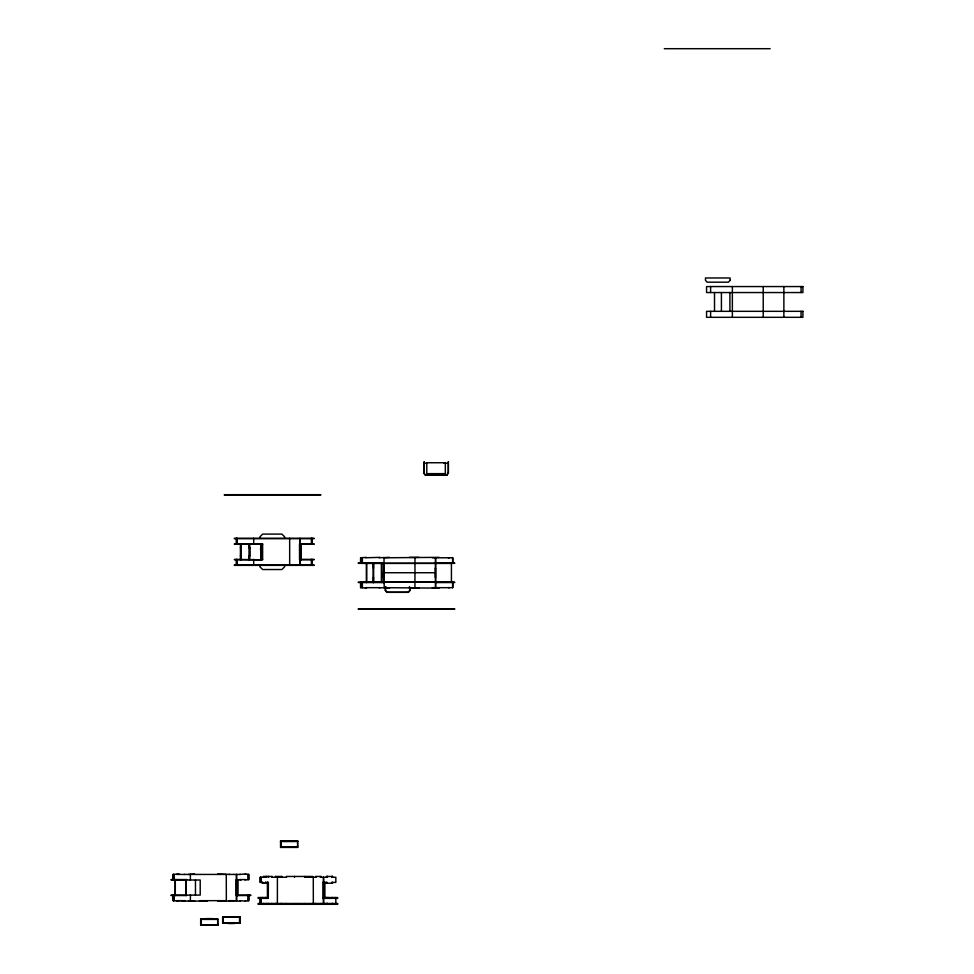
<?xml version="1.0" encoding="UTF-8"?>
<svg xmlns="http://www.w3.org/2000/svg" width="974" height="974" viewBox="0 0 974 974"><rect width="100%" height="100%" fill="white"/><g stroke="black" fill="none" stroke-linecap="round" stroke-linejoin="round"><path stroke-width="1.46" d="M447.906 473.145L446.725 475.166L448.344 473.303L448.344 461.81L448.344 473.303M385.339 590.439L385.765 586.884L385.339 590.439L386.946 592.302L408.301 592.302L409.92 590.439L409.482 586.884L409.92 590.439M385.546 590.682L386.946 592.302M423.763 473.303L424.201 461.81L423.763 473.303L425.382 475.166L446.725 475.166L425.382 475.166L424.201 473.145M664.268 48.7L770.191 48.7M423.763 463.174L426.649 463.174M444.01 463.174L448.344 463.174M224.349 494.682L320.689 494.682M224.349 495.109L320.689 495.109M234.381 538.257L314.091 538.257M234.381 538.695L314.091 538.695M234.417 543.833L262.627 543.833L262.627 559.794L234.417 559.794M314.066 543.833L299.529 543.833L299.529 559.794L314.066 559.794M234.417 544.271L261.495 543.833M262.627 544.271L261.75 543.833M299.943 544.271L314.066 544.271M240.42 547.924L241.053 547.924M249.161 547.924L250.075 547.924M240.42 555.704L241.053 555.704M249.161 555.704L250.075 555.704M380.152 557.347L365.433 557.785M378.862 557.785L389.576 557.347M448.381 557.785L452.837 557.785L452.837 563.349M234.417 559.356L261.495 559.794M262.627 559.356L261.75 559.794M299.943 559.356L314.066 559.356M358.322 562.911L384.194 562.911M435.475 562.911L454.663 562.911M358.322 563.349L454.663 563.349M234.381 564.92L314.091 564.92M234.381 565.358L314.091 565.358M435.634 568.256L435.634 577.205M383.476 572.736L435.208 572.736M358.322 582.123L454.663 582.123M358.322 582.549L384.194 582.549M435.475 582.549L454.663 582.549M378.862 587.675L389.576 588.113M409.482 587.675L418.978 588.113M448.381 587.675L452.837 587.675L452.837 582.123M358.322 608.799L454.663 608.799M358.322 609.237L454.663 609.237M297.423 845.042L297.849 847.417L280.549 847.417L280.549 841.073L297.849 841.073L297.423 843.411M280.549 841.183L286.003 841.183M292.407 841.183L297.849 841.183M280.549 841.512L297.849 841.512M297.849 843.107L297.849 845.505M280.549 846.966L297.849 846.966M194.666 873.995L188.432 874.433M245.582 873.995L239.616 874.433M184.585 874.433L225.7 874.433M229.767 874.433L217.689 873.995M233.833 874.433L240.456 874.433M272.221 876.454L263.43 876.454L263.43 877.27M271.588 877.27L286.478 877.27L286.478 876.454L312.703 876.454L312.703 877.27M320.276 877.27L327.191 877.27L327.191 876.454M277.407 877.27L277.371 904.31M171.095 879.571L186.947 879.571M171.095 880.009L200.206 880.009L200.206 895.094L171.095 895.094M265.293 882.395L268.374 882.395L268.3 898.357L258.098 898.357M322.832 882.395L327.033 882.395M267.485 883.223L268.349 883.223M236.621 895.094L250.744 895.094M171.095 895.532L186.947 895.532M250.744 895.532L236.207 895.532L236.207 879.571L241.114 880.009M258.098 897.541L268.349 897.541M323.624 897.541L337.747 897.541M322.832 898.357L337.747 898.357M194.666 901.096L188.432 900.658M245.582 901.096L239.616 900.658M258.061 903.495L337.771 903.495M258.061 904.31L337.771 904.31M222.669 916.948L239.981 916.948M200.668 919.395L217.981 919.395M217.981 920.99L217.981 923.389M217.543 921.294L217.981 918.957L200.668 918.957L200.668 925.3L204.625 924.862M222.669 922.719L239.981 922.719M217.543 922.926L217.981 925.3L214.024 924.862M222.669 923.048L228.123 923.048M234.527 923.048L239.981 923.048M200.668 924.85L217.981 924.85M200.668 925.166L217.981 925.166M409.701 590.682L408.301 592.302M801.078 286.563L801.078 292.553M801.078 311.327L801.078 317.317M783.875 286.563L783.875 317.317M763.226 286.563L763.226 317.317M732.363 286.563L732.363 317.317M729.903 292.553L729.903 311.327M721.417 292.553L721.417 311.327M714.514 292.553L714.514 311.327M710.606 286.563L710.606 292.553M710.606 311.327L710.606 317.317M452.606 557.785L452.606 562.911M452.606 582.549L452.606 587.675M451.425 563.349L451.425 582.123M451.23 563.349L362.681 563.349M451.23 582.123L362.681 582.123M449.343 557.785L432.322 557.785M449.343 587.675L432.322 587.675M439.128 557.347L384.584 557.785M439.128 588.113L384.584 587.675M435.634 557.785L435.634 587.675M435.475 557.785L435.475 568.256M435.475 577.205L435.475 587.675M435.208 568.256L435.208 577.205M418.978 557.347L409.53 557.347M414.985 557.785L414.936 587.675M407.887 592.302L387.36 592.302M384.121 557.785L383.476 577.314L384.121 577.314L384.194 587.675M383.951 568.146L383.951 577.314M383.768 563.349L383.768 568.146M383.768 577.314L383.768 582.123M383.488 562.911L383.488 582.549M381.662 562.911L381.662 582.549M381.443 563.349L381.443 582.123M380.079 587.675L365.433 587.675M373.614 562.911L373.614 582.549M373.48 562.911L373.48 568.366M373.48 577.107L373.48 582.549M373.176 562.911L373.176 582.549M366.687 562.911L366.687 582.549M366.394 557.347L360.563 557.785L360.563 563.349M366.468 588.113L360.563 587.675L360.563 582.123M366.382 562.911L366.382 582.549M362.365 557.785L362.365 563.349M362.365 582.123L362.365 587.675M360.77 557.785L360.77 562.911M360.77 582.549L360.77 587.675M335.835 897.541L335.835 904.31M335.08 897.541L335.08 898.357M335.08 903.495L335.08 904.31M332.584 877.27L332.511 876.454L326.387 876.454L326.387 877.27M332.584 882.395L332.584 883.223L326.436 883.223L326.436 882.395M332.584 897.541L332.584 898.357M332.584 903.495L332.511 904.31M332.365 876.454L332.365 877.27M332.244 876.454L332.244 877.27M332.231 903.495L332.231 904.31M332.085 876.454L332.085 877.27L335.835 877.27L335.835 882.395L331.72 882.395L331.72 883.223M332 882.395L332.085 883.223M332 897.541L332.085 898.357M332.085 903.495L332.085 904.31M331.72 897.541L331.72 898.357M328.116 897.541L328.116 898.357M327.459 876.454L327.459 877.27M327.459 903.495L327.459 904.31M327.325 903.495L327.325 904.31M327.191 903.495L327.191 904.31M326.874 876.454L326.874 877.27M326.935 882.395L326.935 883.223M326.935 897.541L326.935 898.357M326.874 903.495L326.874 904.31M326.436 897.541L326.436 898.357M326.387 903.495L326.387 904.31M324.89 882.395L324.89 898.357M324.89 903.495L324.89 904.31M324.561 882.395L324.561 883.223L323.952 882.395M324.561 897.541L324.561 898.357M323.952 897.541L323.952 898.357M323.624 877.27L323.624 904.31M323.417 877.27L323.417 903.495M323.295 882.395L323.295 898.357M321.043 877.27L321.043 876.454L315.649 876.454L315.649 877.27M321.043 903.495L321.043 904.31M320.787 876.454L320.787 877.27M320.787 903.495L320.775 904.31M315.917 876.454L315.917 877.27L304.679 877.27L304.679 876.454M315.917 903.495L315.917 904.31M315.649 903.495L315.649 904.31M313.275 877.27L313.348 904.31M312.703 903.495L312.703 904.31M312.155 538.257L312.155 544.271M312.155 559.356L312.155 565.358M311.887 538.695L311.887 543.833M311.887 559.794L311.887 564.92M311.4 538.257L311.4 544.271M311.4 559.356L311.4 565.358M304.679 903.495L304.679 904.31M301.161 543.833L301.161 559.794M301.027 543.833L301.027 559.794M300.589 543.833L300.589 559.794M299.943 538.257L299.943 565.358M299.736 538.695L299.736 564.92M297.849 903.495L297.849 904.31M294.489 876.454L294.489 877.27M294.489 903.495L294.489 904.31M292.407 841.512L292.407 840.72L286.003 840.72L286.003 841.512M289.668 538.257L289.668 565.358M286.478 903.495L286.478 904.31M285.37 903.495L285.37 904.31M284.627 538.257L284.627 536.82L281.9 534.093L262.651 534.093L259.924 536.82L259.924 538.257M284.627 565.358L284.627 566.807L281.9 569.534L262.651 569.534L259.924 566.807L259.924 565.358M281.803 877.27L281.803 876.454L275.435 876.454L275.435 877.27M281.803 903.495L281.803 904.31M281.523 876.454L281.523 877.27M281.523 903.495L281.523 904.31M280.987 841.073L280.987 847.417M280.549 903.495L280.549 904.31M275.703 876.454L275.703 877.27M275.703 903.495L275.703 904.31M275.435 903.495L275.435 904.31M272.038 876.454L272.221 877.27M272.038 903.495L272.221 904.31M271.588 903.495L271.588 904.31M268.654 876.454L268.654 877.27M268.666 903.495L268.654 904.31M268.203 876.454L268.203 877.27M268.203 903.495L268.203 904.31M268.02 882.395L268.02 898.357M267.643 882.395L267.643 898.357M267.46 882.395L267.533 898.357M266.304 876.454L266.304 877.27L260.046 877.27L260.046 882.395L262.846 882.395L262.846 883.223M266.304 903.495L266.304 904.31M266.133 876.454L266.133 877.27M266.133 903.495L266.133 904.31M265.756 882.395L265.768 883.223L262.298 883.223L262.298 882.395M265.756 897.541L265.768 898.357M265.598 882.395L265.598 883.223M265.598 897.541L265.598 898.357M265.293 897.541L265.293 898.357M263.893 876.454L263.893 877.27M263.893 903.495L263.893 904.31M263.43 903.495L263.43 904.31M262.761 897.541L262.846 898.357M262.663 882.395L262.663 883.223M262.663 897.541L262.663 898.357M262.298 897.541L262.298 898.357M261.227 544.271L261.227 548.35L260.569 548.35L261.105 559.794M261.02 543.833L261.02 559.794M260.983 877.27L260.983 882.395M260.983 898.357L260.983 903.495M260.801 877.27L260.801 882.395M260.801 897.541L260.801 904.31M260.508 877.27L260.508 882.395M260.508 898.357L260.508 903.495M260.046 897.541L260.046 904.31M253.69 538.257L253.727 544.271M253.69 559.356L253.69 565.358M249.794 547.924L249.794 555.704M249.6 543.833L249.6 559.794M249.429 543.833L249.429 547.924M249.429 555.704L249.429 559.794M249.161 543.833L249.161 559.794M248.833 895.094L248.833 900.658L245.314 901.096M248.565 874.433L248.565 879.571M248.565 895.532L248.565 900.658M247.932 874.433L248.078 879.571M248.078 895.094L247.932 900.658M245.582 879.571L239.677 879.571M245.314 873.995L248.833 874.433L248.833 879.571L244.998 880.009M241.053 543.833L241.053 559.794M240.834 547.924L240.834 543.833L240.688 559.794L240.834 555.704M240.42 543.833L240.42 559.794M240.456 901.096L217.689 901.096M239.543 916.814L239.543 923.157M237.887 879.571L237.887 895.532M237.425 879.571L237.425 895.532M237.218 538.695L237.218 543.833M237.218 559.794L237.218 564.92M237.12 538.257L237.12 544.271M237.12 559.356L237.12 565.358M236.609 538.695L236.609 543.833M236.609 559.794L236.609 564.92M236.621 874.433L236.621 900.658M236.365 538.257L236.365 544.271M236.365 559.356L236.365 565.358M236.414 874.433L236.414 900.658M234.527 922.719L234.527 923.51L228.123 923.51L228.123 922.719M233.906 874.433L228.78 874.433M233.906 900.658L228.78 900.658M226.272 874.433L226.345 900.658M225.7 900.658L199.475 900.658M223.107 916.814L223.107 923.157M212.527 919.395L212.527 918.604L206.123 918.604L206.123 919.395M207.486 901.096L181.201 901.096M201.107 918.957L201.107 925.3M195.47 880.009L195.47 895.094M190.417 874.433L190.368 880.265M190.417 894.838L190.368 900.658M186.083 880.009L186.083 895.094M185.839 879.571L185.839 895.532M185.036 874.433L176.428 874.433M185.036 900.658L176.428 900.658M179.131 873.995L173.043 874.433L173.043 880.009M179.131 901.096L173.043 900.658L173.043 895.094M175.308 879.571L175.308 895.532M175.198 880.009L175.198 895.094M173.896 874.433L173.896 879.571M173.896 895.532L173.896 900.658M173.798 874.433L173.798 880.009M173.798 895.094L173.798 900.658M173.287 874.433L173.287 879.571M173.287 895.532L173.287 900.658M730.074 280.305L728.455 282.18L707.1 282.18L705.48 280.305L705.48 277.98L730.074 277.98L730.074 280.305M802.905 286.563L706.564 286.563L706.564 292.553L802.905 292.553L802.905 286.563M802.905 311.327L706.564 311.327L706.564 317.317L802.905 317.317L802.905 311.327M445.325 462.747L426.782 462.747L426.782 473.644L445.325 473.644L445.325 462.747M226.625 916.814L222.669 916.814L222.669 923.157L239.981 923.157L239.981 916.814L226.625 916.814M327.836 898.357L327.836 897.541L327.836 898.357"/></g></svg>
